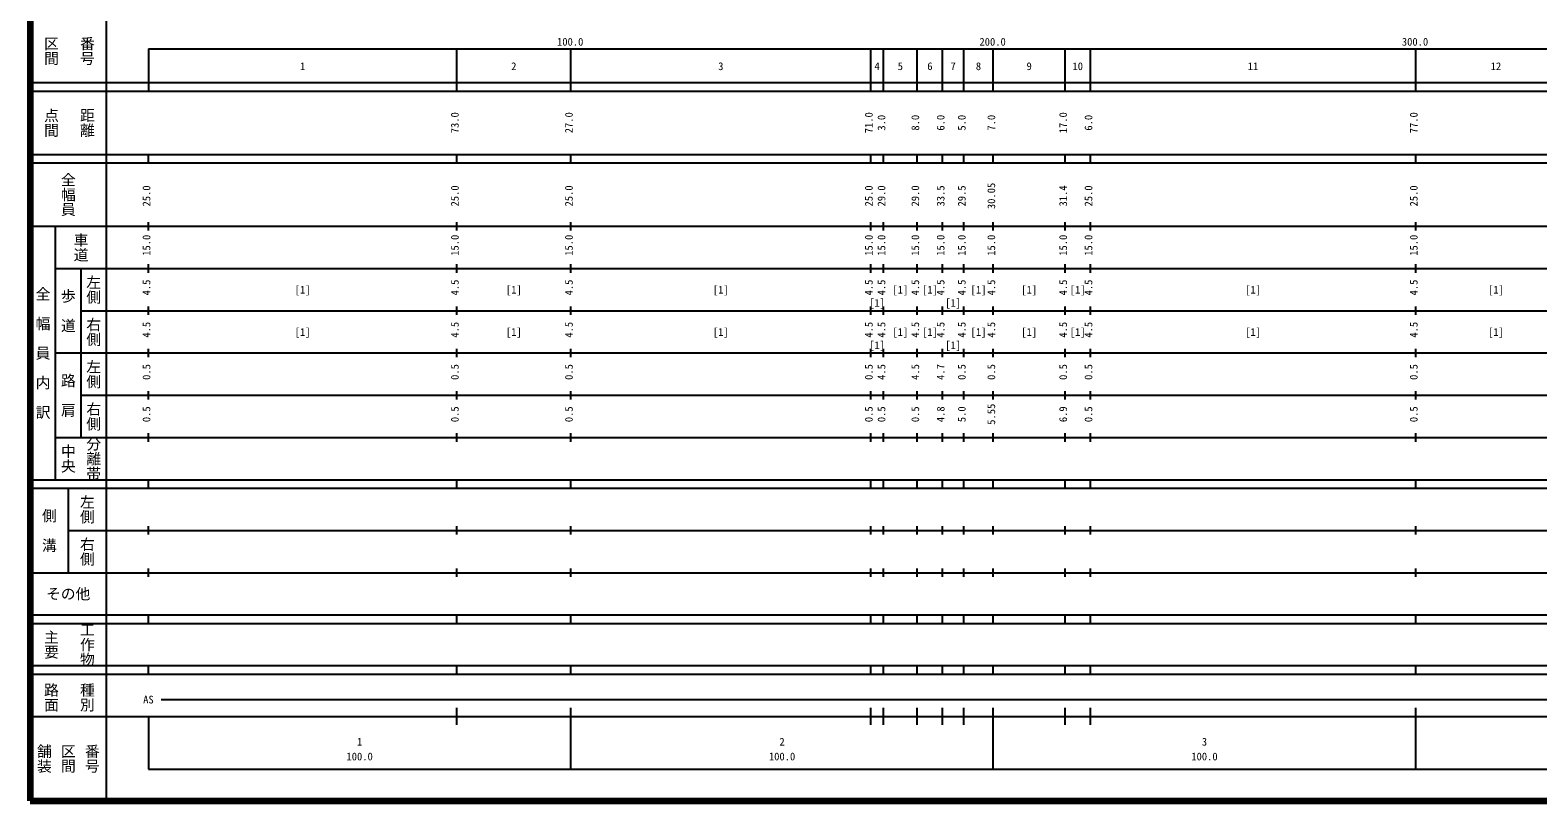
# Model space of a CAD drawing. Units: millimetres on the paper, enlarged 1000 times. Extents: x 40000 to 680000, y 20000 to 380000.
# Drawn here: x 40000 to 396918, y 20000 to 202409 of the extents above; entities that cross this region are included whole.
import ezdxf
from ezdxf.enums import TextEntityAlignment as Align

# ---------------------------------------------------------------- set-up
doc = ezdxf.new("R2010")
doc.units = ezdxf.units.MM
doc.header["$LTSCALE"] = 1000
doc.layers.add('M-TTL', color=2, linetype='Continuous', lineweight=140)
doc.layers.add('M-TTL-BAND', color=7, linetype='Continuous', lineweight=25)
doc.styles.add('@ＭＳ ゴシック', font='')
doc.styles.add('ＭＳ ゴシック', font='')
doc.styles.get('@ＭＳ ゴシック').set_extended_font_data('@MS Gothic')
doc.styles.get('ＭＳ ゴシック').set_extended_font_data('MS Gothic')

msp = doc.modelspace()

# ---------------------------------------------------------------- linework, layer by layer
at = {"layer": 'M-TTL'}
for p, q in [((40000, 380000), (40000, 20000)), ((40000, 20000), (680000, 20000))]:
    msp.add_line(p, q, dxfattribs=at)
at = {"layer": 'M-TTL-BAND'}
for p, q in [((58000, 370000), (58000, 20000)), ((68000, 198000), (579000, 198000)), ((68000, 198000), (68000, 188000)), ((141000, 188000), (141000, 198000)), ((168000, 188000), (168000, 198000)), ((239000, 188000), (239000, 198000)), ((242000, 188000), (242000, 198000)), ((250000, 188000), (250000, 198000)), ((256000, 188000), (256000, 198000)), ((261000, 188000), (261000, 198000)), ((268000, 188000), (268000, 198000)), ((285000, 188000), (285000, 198000)), ((291000, 188000), (291000, 198000)), ((368000, 188000), (368000, 198000)), ((40000, 190000), (579000, 190000)), ((40000, 188000), (579000, 188000)), ((40000, 173000), (579000, 173000)), ((68000, 171000), (68000, 173000)), ((141000, 171000), (141000, 173000)), ((168000, 171000), (168000, 173000)), ((239000, 171000), (239000, 173000)), ((242000, 171000), (242000, 173000)), ((250000, 171000), (250000, 173000)), ((256000, 171000), (256000, 173000)), ((261000, 171000), (261000, 173000)), ((268000, 171000), (268000, 173000)), ((285000, 171000), (285000, 173000)), ((291000, 171000), (291000, 173000)), ((368000, 171000), (368000, 173000)), ((40000, 171000), (579000, 171000)), ((40000, 156000), (579000, 156000)), ((46000, 96000), (46000, 156000)), ((68000, 155000), (68000, 157000)), ((141000, 155000), (141000, 157000)), ((168000, 155000), (168000, 157000)), ((239000, 155000), (239000, 157000)), ((242000, 155000), (242000, 157000)), ((250000, 155000), (250000, 157000)), ((256000, 155000), (256000, 157000)), ((261000, 155000), (261000, 157000)), ((268000, 155000), (268000, 157000)), ((285000, 155000), (285000, 157000)), ((291000, 155000), (291000, 157000)), ((368000, 155000), (368000, 157000)), ((68000, 145000), (68000, 147000)), ((141000, 145000), (141000, 147000)), ((168000, 145000), (168000, 147000)), ((239000, 145000), (239000, 147000)), ((242000, 145000), (242000, 147000)), ((250000, 145000), (250000, 147000)), ((256000, 145000), (256000, 147000)), ((261000, 145000), (261000, 147000)), ((268000, 145000), (268000, 147000)), ((285000, 145000), (285000, 147000)), ((291000, 145000), (291000, 147000)), ((368000, 145000), (368000, 147000)), ((46000, 146000), (579000, 146000)), ((52000, 146000), (52000, 106000)), ((52000, 136000), (579000, 136000)), ((68000, 135000), (68000, 137000)), ((141000, 135000), (141000, 137000)), ((168000, 135000), (168000, 137000)), ((239000, 135000), (239000, 137000)), ((242000, 135000), (242000, 137000)), ((250000, 135000), (250000, 137000)), ((256000, 135000), (256000, 137000)), ((261000, 135000), (261000, 137000)), ((268000, 135000), (268000, 137000)), ((285000, 135000), (285000, 137000)), ((291000, 135000), (291000, 137000)), ((368000, 135000), (368000, 137000)), ((46000, 126000), (579000, 126000)), ((68000, 125000), (68000, 127000)), ((141000, 125000), (141000, 127000)), ((168000, 125000), (168000, 127000)), ((239000, 125000), (239000, 127000)), ((242000, 125000), (242000, 127000)), ((250000, 125000), (250000, 127000)), ((256000, 125000), (256000, 127000)), ((261000, 125000), (261000, 127000)), ((268000, 125000), (268000, 127000)), ((285000, 125000), (285000, 127000)), ((291000, 125000), (291000, 127000)), ((368000, 125000), (368000, 127000)), ((52000, 116000), (579000, 116000)), ((68000, 115000), (68000, 117000)), ((141000, 115000), (141000, 117000)), ((168000, 115000), (168000, 117000)), ((239000, 115000), (239000, 117000)), ((242000, 115000), (242000, 117000)), ((250000, 115000), (250000, 117000)), ((256000, 115000), (256000, 117000)), ((261000, 115000), (261000, 117000)), ((268000, 115000), (268000, 117000)), ((285000, 115000), (285000, 117000)), ((291000, 115000), (291000, 117000)), ((368000, 115000), (368000, 117000)), ((46000, 106000), (579000, 106000)), ((68000, 105000), (68000, 107000)), ((141000, 105000), (141000, 107000)), ((168000, 105000), (168000, 107000)), ((239000, 105000), (239000, 107000)), ((242000, 105000), (242000, 107000)), ((250000, 105000), (250000, 107000)), ((256000, 105000), (256000, 107000)), ((261000, 105000), (261000, 107000)), ((268000, 105000), (268000, 107000)), ((285000, 105000), (285000, 107000)), ((291000, 105000), (291000, 107000)), ((368000, 105000), (368000, 107000)), ((40000, 96000), (579000, 96000)), ((40000, 94000), (579000, 94000)), ((49000, 94000), (49000, 74000)), ((68000, 94000), (68000, 96000)), ((141000, 94000), (141000, 96000)), ((168000, 94000), (168000, 96000)), ((239000, 94000), (239000, 96000)), ((242000, 94000), (242000, 96000)), ((250000, 94000), (250000, 96000)), ((256000, 94000), (256000, 96000)), ((261000, 94000), (261000, 96000)), ((268000, 94000), (268000, 96000)), ((285000, 94000), (285000, 96000)), ((291000, 94000), (291000, 96000)), ((368000, 94000), (368000, 96000)), ((49000, 84000), (579000, 84000)), ((68000, 83000), (68000, 85000)), ((141000, 83000), (141000, 85000)), ((168000, 83000), (168000, 85000)), ((239000, 83000), (239000, 85000)), ((242000, 83000), (242000, 85000)), ((250000, 83000), (250000, 85000)), ((256000, 83000), (256000, 85000)), ((261000, 83000), (261000, 85000)), ((268000, 83000), (268000, 85000)), ((285000, 83000), (285000, 85000)), ((291000, 83000), (291000, 85000)), ((368000, 83000), (368000, 85000)), ((68000, 73000), (68000, 75000)), ((141000, 73000), (141000, 75000)), ((168000, 73000), (168000, 75000)), ((239000, 73000), (239000, 75000)), ((242000, 73000), (242000, 75000)), ((250000, 73000), (250000, 75000)), ((256000, 73000), (256000, 75000)), ((261000, 73000), (261000, 75000)), ((268000, 73000), (268000, 75000)), ((285000, 73000), (285000, 75000)), ((291000, 73000), (291000, 75000)), ((368000, 73000), (368000, 75000)), ((40000, 74000), (579000, 74000)), ((40000, 64000), (579000, 64000)), ((40000, 62000), (579000, 62000)), ((68000, 62000), (68000, 64000)), ((141000, 62000), (141000, 64000)), ((168000, 62000), (168000, 64000)), ((239000, 62000), (239000, 64000)), ((242000, 62000), (242000, 64000)), ((250000, 62000), (250000, 64000)), ((256000, 62000), (256000, 64000)), ((261000, 62000), (261000, 64000)), ((268000, 62000), (268000, 64000)), ((285000, 62000), (285000, 64000)), ((291000, 62000), (291000, 64000)), ((368000, 62000), (368000, 64000)), ((40000, 52000), (579000, 52000)), ((40000, 50000), (579000, 50000)), ((68000, 50000), (68000, 52000)), ((141000, 50000), (141000, 52000)), ((168000, 50000), (168000, 52000)), ((239000, 50000), (239000, 52000)), ((242000, 50000), (242000, 52000)), ((250000, 50000), (250000, 52000)), ((256000, 50000), (256000, 52000)), ((261000, 50000), (261000, 52000)), ((268000, 50000), (268000, 52000)), ((285000, 50000), (285000, 52000)), ((291000, 50000), (291000, 52000)), ((368000, 50000), (368000, 52000)), ((71000, 44000), (565000, 44000)), ((40000, 40000), (579000, 40000)), ((68000, 40000), (68000, 27500)), ((141000, 38000), (141000, 42000)), ((168000, 27500), (168000, 42000)), ((239000, 38000), (239000, 42000)), ((242000, 38000), (242000, 42000)), ((250000, 38000), (250000, 42000)), ((256000, 38000), (256000, 42000)), ((261000, 38000), (261000, 42000)), ((268000, 27500), (268000, 42000)), ((285000, 38000), (285000, 42000)), ((291000, 38000), (291000, 42000)), ((368000, 27500), (368000, 42000)), ((68000, 27500), (579000, 27500))]:
    msp.add_line(p, q, dxfattribs=at)

# ---------------------------------------------------------------- texts
at = {"layer": 'M-TTL-BAND', "style": '@ＭＳ ゴシック'}
for s, p in [('区間', (45000, 197500)), ('番号', (53500, 197500)), ('点間', (45000, 180500)), ('距離', (53500, 180500)), ('全幅員', (49000, 163500)), ('車道', (52000, 151000)), ('左側', (55000, 141000)), ('全\u3000幅\u3000員\u3000内\u3000訳', (43000, 126000)), ('歩\u3000道', (49000, 136000)), ('右側', (55000, 131000)), ('左側', (55000, 121000)), ('路\u3000肩', (49000, 116000)), ('右側', (55000, 111000)), ('中央', (49000, 101000)), ('分離帯', (55000, 101000)), ('左側', (53500, 89000)), ('側\u3000溝', (44500, 84000)), ('右側', (53500, 79000)), ('工作物', (53500, 57000)), ('主要', (45000, 57000)), ('路面', (45000, 44500)), ('種別', (53500, 44500)), ('舗装', (43333, 30000)), ('区間', (49000, 30000)), ('番号', (54667, 30000))]:
    msp.add_text(s, height=2566, rotation=270, dxfattribs=at).set_placement(p, align=Align.MIDDLE_CENTER)
at = {"layer": 'M-TTL-BAND', "style": 'ＭＳ ゴシック'}
for s, p in [('100.0', (167844, 198195)), ('200.0', (267844, 198195)), ('300.0', (367844, 198195)), ('1', (104500, 192405)), ('2', (154500, 192405)), ('3', (203500, 192405)), ('4', (240500, 192405)), ('5', (246000, 192405)), ('6', (253000, 192405)), ('7', (258500, 192405)), ('8', (264500, 192405)), ('9', (276500, 192405)), ('10', (288000, 192405)), ('11', (329500, 192405)), ('12', (387000, 192405)), ('[1]', (104500, 139500)), ('[1]', (154500, 139500)), ('[1]', (203500, 139500)), ('[1]', (246000, 139500)), ('[1]', (253000, 139500)), ('[1]', (264500, 139500)), ('[1]', (276500, 139500)), ('[1]', (288000, 139500)), ('[1]', (329500, 139500)), ('[1]', (387000, 139500)), ('[1]', (240500, 136386)), ('[1]', (258500, 136386)), ('[1]', (104500, 129500)), ('[1]', (154500, 129500)), ('[1]', (203500, 129500)), ('[1]', (240500, 126386)), ('[1]', (246000, 129500)), ('[1]', (253000, 129500)), ('[1]', (258500, 126386)), ('[1]', (264500, 129500)), ('[1]', (276500, 129500)), ('[1]', (288000, 129500)), ('[1]', (329500, 129500)), ('[1]', (387000, 129500)), ('AS', (68000, 42500)), ('1', (118000, 32523)), ('2', (218000, 32523)), ('3', (318000, 32523)), ('100.0', (118000, 29033)), ('100.0', (218000, 29033)), ('100.0', (318000, 29033))]:
    msp.add_text(s, height=1833, dxfattribs=at).set_placement(p, align=Align.BOTTOM_CENTER)
for s, p in [('73.0', (142000, 180500)), ('27.0', (169000, 180500)), ('71.0', (240000, 180500)), ('3.0', (243000, 180500)), ('8.0', (251000, 180500)), ('6.0', (257000, 180500)), ('5.0', (262000, 180500)), ('7.0', (269000, 180500)), ('17.0', (286000, 180500)), ('6.0', (292000, 180500)), ('77.0', (369000, 180500)), ('25.0', (69000, 163174)), ('25.0', (142000, 163174)), ('25.0', (169000, 163174)), ('25.0', (240000, 163174)), ('29.0', (243000, 163174)), ('29.0', (251000, 163174)), ('33.5', (257000, 163174)), ('29.5', (262000, 163174)), ('30.05', (269000, 163174)), ('31.4', (286000, 163174)), ('25.0', (292000, 163174)), ('25.0', (369000, 163174)), ('15.0', (69000, 151500)), ('15.0', (142000, 151500)), ('15.0', (169000, 151500)), ('15.0', (240000, 151500)), ('15.0', (243000, 151500)), ('15.0', (251000, 151500)), ('15.0', (257000, 151500)), ('15.0', (262000, 151500)), ('15.0', (269000, 151500)), ('15.0', (286000, 151500)), ('15.0', (292000, 151500)), ('15.0', (369000, 151500)), ('4.5', (69000, 141500)), ('4.5', (142000, 141500)), ('4.5', (169000, 141500)), ('4.5', (240000, 141500)), ('4.5', (243000, 141500)), ('4.5', (251000, 141500)), ('4.5', (257000, 141500)), ('4.5', (262000, 141500)), ('4.5', (269000, 141500)), ('4.5', (286000, 141500)), ('4.5', (292000, 141500)), ('4.5', (369000, 141500)), ('4.5', (69000, 131500)), ('4.5', (142000, 131500)), ('4.5', (169000, 131500)), ('4.5', (240000, 131500)), ('4.5', (243000, 131500)), ('4.5', (251000, 131500)), ('4.5', (257000, 131500)), ('4.5', (262000, 131500)), ('4.5', (269000, 131500)), ('4.5', (286000, 131500)), ('4.5', (292000, 131500)), ('4.5', (369000, 131500)), ('0.5', (69000, 121500)), ('0.5', (142000, 121500)), ('0.5', (169000, 121500)), ('0.5', (240000, 121500)), ('4.5', (243000, 121500)), ('4.5', (251000, 121500)), ('4.7', (257000, 121500)), ('0.5', (262000, 121500)), ('0.5', (269000, 121500)), ('0.5', (286000, 121500)), ('0.5', (292000, 121500)), ('0.5', (369000, 121500)), ('0.5', (69000, 111500)), ('0.5', (142000, 111500)), ('0.5', (169000, 111500)), ('0.5', (240000, 111500)), ('0.5', (243000, 111500)), ('0.5', (251000, 111500)), ('4.8', (257000, 111500)), ('5.0', (262000, 111500)), ('5.55', (269000, 111500)), ('6.9', (286000, 111500)), ('0.5', (292000, 111500)), ('0.5', (369000, 111500))]:
    msp.add_text(s, height=1833, rotation=90, dxfattribs=at).set_placement(p, align=Align.BOTTOM_CENTER)
msp.add_text('その他', height=2566, dxfattribs=at).set_placement((49000, 69000), align=Align.MIDDLE_CENTER)

doc.saveas('drawing.dxf')
